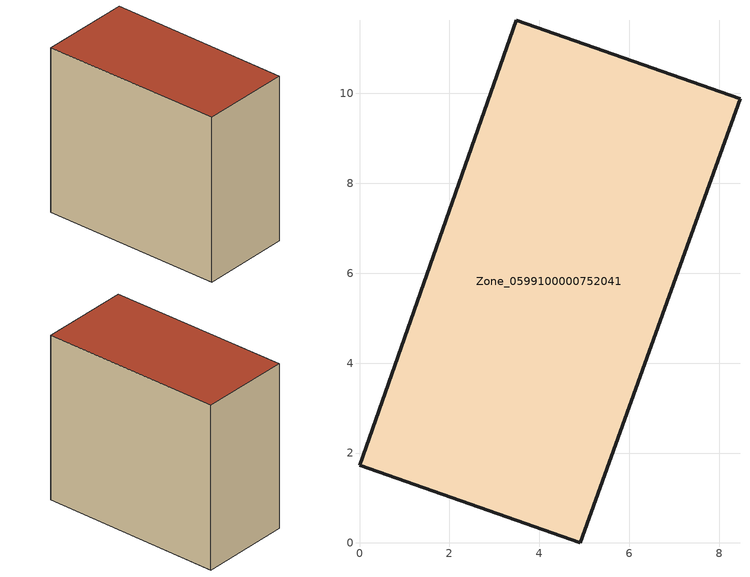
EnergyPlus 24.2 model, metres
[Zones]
Zone_0599100000752041
 floor ground (C_G): 3.49,11.63 8.47,9.88 4.92,0 0,1.73 z3.27
 wall outside (C_F): 8.47,9.88 3.49,11.63 0,1.73 4.92,0 8.47,9.88 z3.27:12.84
 roof outside (C_R): 0,1.73 4.92,0 8.47,9.88 3.49,11.63 z12.84
[BUILDING]
Pand.0599100000752041: North Axis=0; Terrain=City; Loads Convergence Tolerance Value=0.04; Temperature Convergence Tolerance Value=0.4; Solar Distribution=FullExterior; Maximum Number of Warmup Days=25; Minimum Number of Warmup Days=1
[Site:Location]
Rotterdam.The.Hague.AP_ZH_NLD Design_Conditions: Latitude=51.96; Longitude=4.45; Time Zone=1; Elevation=-4.5
[SITE:GROUNDTEMPERATURE:BUILDINGSURFACE]
18, 18, 18, 18, 18, 18, 18, 18, 18, 18, 18, 18
[MATERIAL] Thermal Absorptance=0.9; Solar Absorptance=0.7; Visible Absorptance=0.7
Name | Roughness | Thickness | Conductivity | Density | Specific Heat
G.TI.2006-2014 | MediumSmooth | 0.15 | 0.06 | 540 | 1210
F.TI.2006-2014 | Rough | 0.3 | 0.12 | 1920 | 840
R.TI.2006-2014 | MediumRough | 0.2 | 0.08 | 1500 | 1000
[CONSTRUCTION]
C_G: G.TI.2006-2014
C_F: F.TI.2006-2014
C_R: R.TI.2006-2014
[ZONE]
Zone_0599100000752041: Type=1; Multiplier=1; Ceiling Height=Autocalculate; Volume=Autocalculate; Floor Area=autocalculate; Part of Total Floor Area=Yes
[ZONEINFILTRATION:DESIGNFLOWRATE]
Infil_Zone_0599100000752041: Zone or ZoneList or Space or SpaceList=Zone_0599100000752041; Schedule=AlwaysOn; Design Flow Rate Calculation Method=Flow/Area; Flow Rate per Floor Area=0.0015; Constant Term Coefficient=1; Temperature Term Coefficient=0; Velocity Term Coefficient=0; Velocity Squared Term Coefficient=0
[HVACTEMPLATE:ZONE:IDEALLOADSAIRSYSTEM]
Zone_0599100000752041: Maximum Heating Supply Air Temperature=50; Minimum Cooling Supply Air Temperature=13; Maximum Heating Supply Air Humidity Ratio=0.0156; Minimum Cooling Supply Air Humidity Ratio=0.0077; Heating Limit=NoLimit; Cooling Limit=NoLimit; Dehumidification Control Type=ConstantSensibleHeatRatio; Cooling Sensible Heat Ratio=0.7; Dehumidification Setpoint=60; Humidification Control Type=None; Humidification Setpoint=30; Outdoor Air Method=None; Outdoor Air Flow Rate per Person=0.00944; Outdoor Air Flow Rate per Zone Floor Area=0; Outdoor Air Flow Rate per Zone=0; Demand Controlled Ventilation Type=None; Outdoor Air Economizer Type=NoEconomizer; Heat Recovery Type=None; Sensible Heat Recovery Effectiveness=0.7; Latent Heat Recovery Effectiveness=0.65
[ZONECONTROL:THERMOSTAT]
ThermostatControl_Zone_0599100000752041: Zone or ZoneList=Zone_0599100000752041; Control Type Schedule=DualSetpointControlType; Control 1=Thermostat_Zone_0599100000752041; Temperature Difference Between Cutout And Setpoint=0
[THERMOSTATSETPOINT:DUALSETPOINT]
Thermostat_Zone_0599100000752041: Heating Setpoint Temperature Schedule=HeatingSetpoint_Zone_0599100000752041; Cooling Setpoint Temperature Schedule=CoolingSetpoint_Zone_0599100000752041
[SCHEDULE:COMPACT]
HeatingSetpoint_Zone_0599100000752041: Through: 12/31, For: AllDays, Until: 24:00, 21
CoolingSetpoint_Zone_0599100000752041: Through: 12/31, For: AllDays, Until: 24:00, 24
DualSetpointControlType: Through: 12/31, For: AllDays, Until: 24:00, 4
AlwaysOn: Through: 12/31, For: AllDays, Until: 24:00, 1
